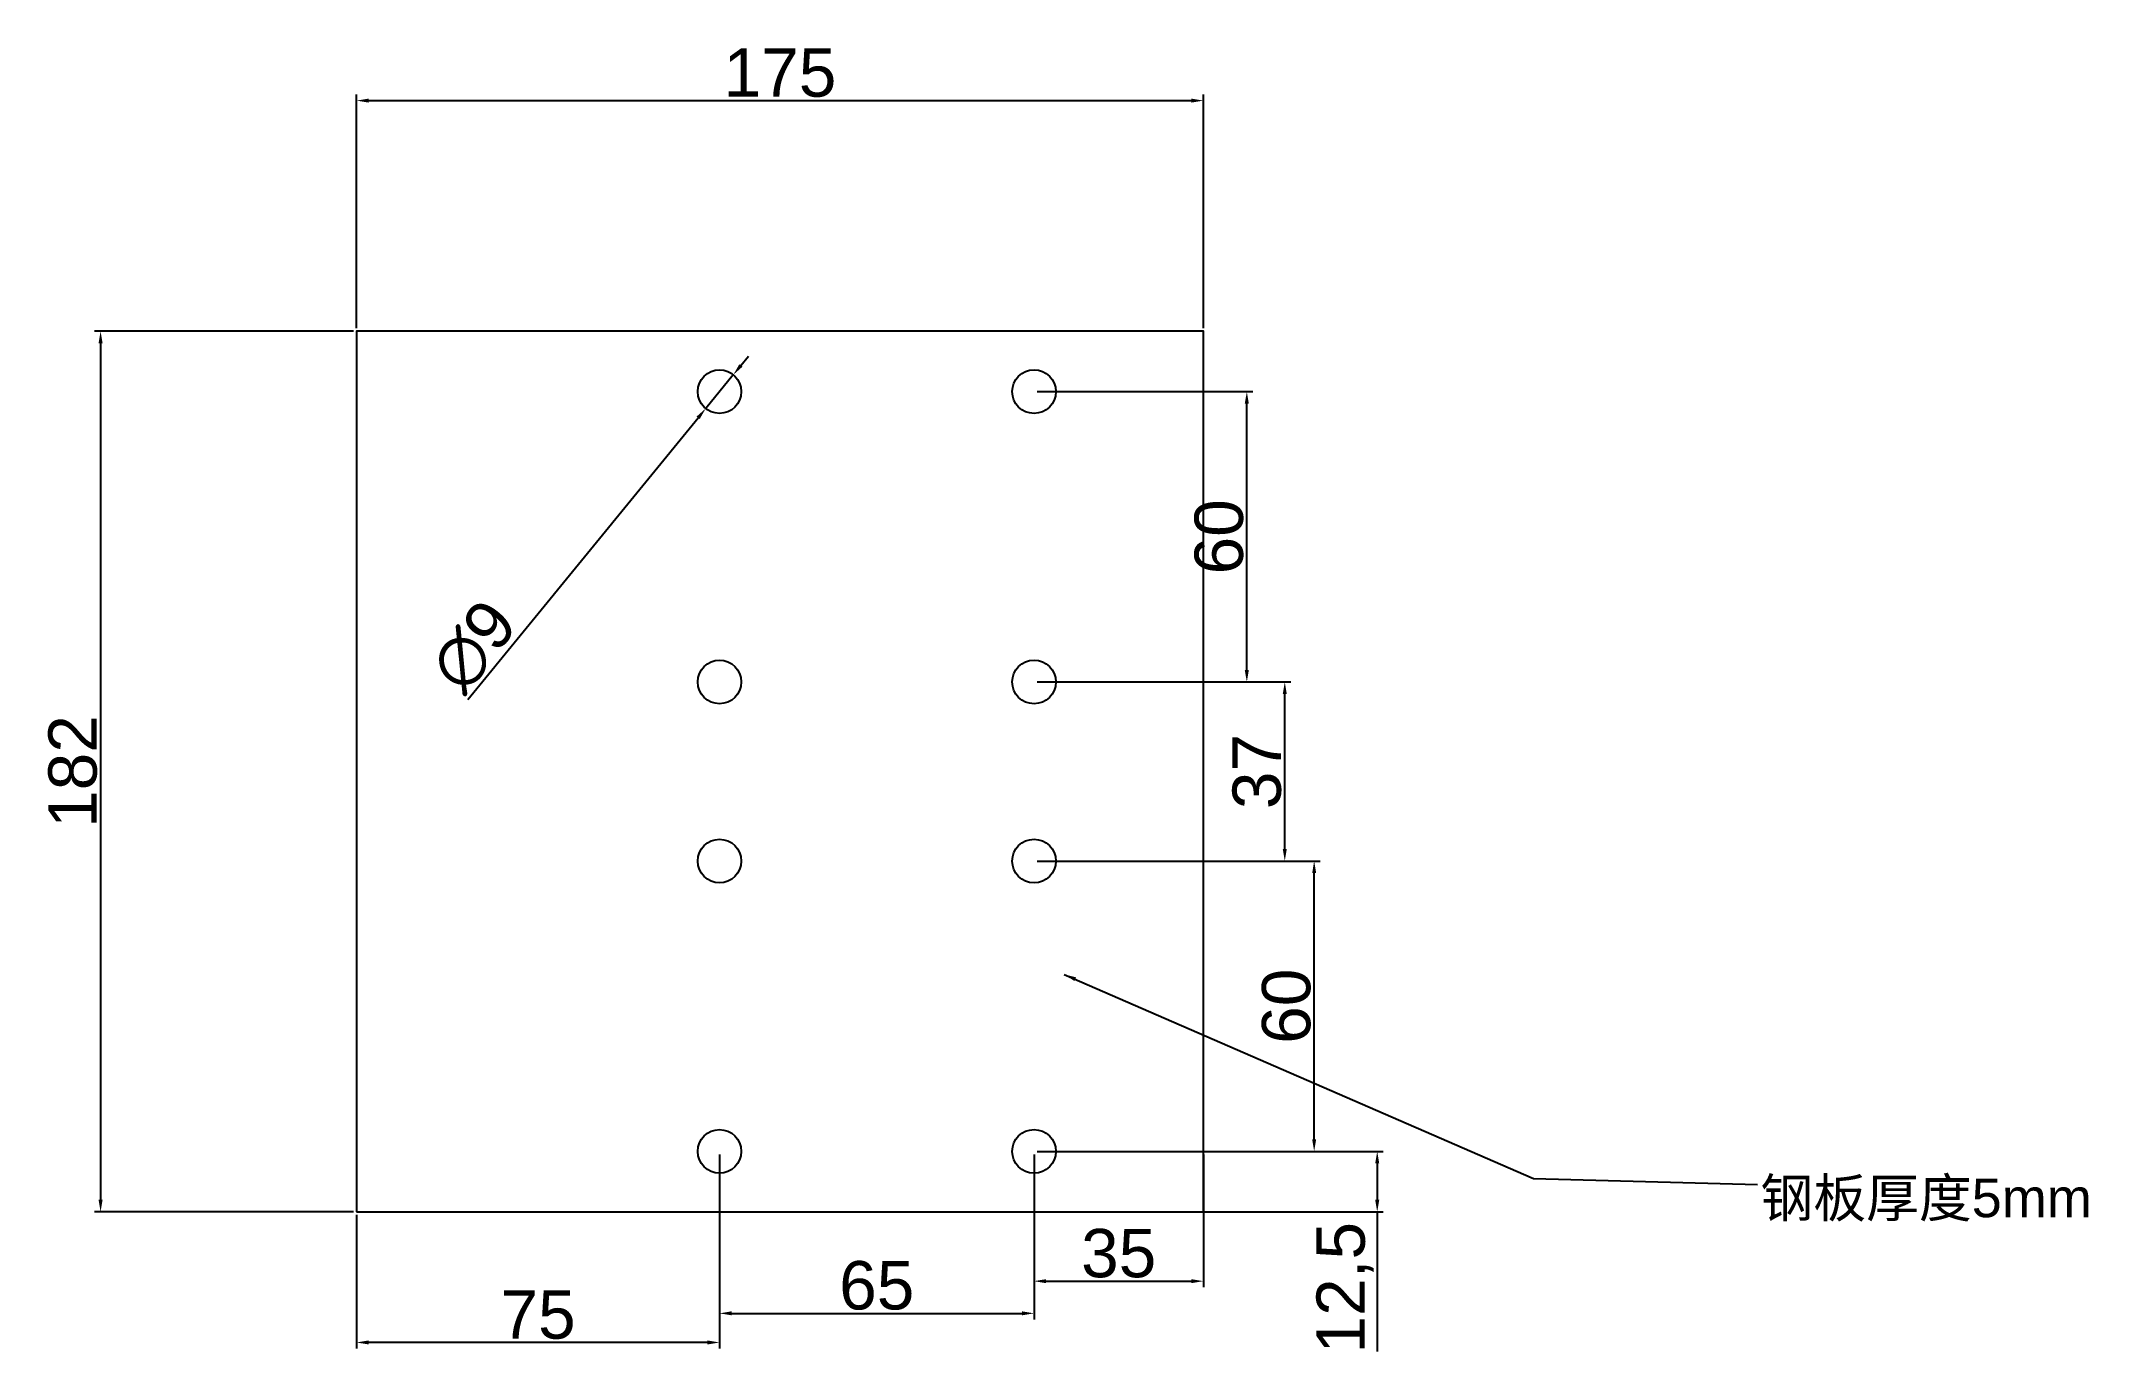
# Model space of a CAD drawing. Header units: millimetres. Extents: x -65 to 360, y -29 to 242.
import ezdxf

# ---------------------------------------------------------------- set-up
doc = ezdxf.new("R2010")
doc.units = ezdxf.units.MM
doc.styles.get("Standard").update_dxf_attribs({"font": 'arial.ttf'})
doc.dimstyles.new('ISO-25', dxfattribs={"dimtxt": 2.5, "dimasz": 2.5, "dimexe": 1.25, "dimexo": 0.625, "dimtad": 1, "dimtxsty": 'Standard', "dimcen": 2.5, "dimadec": 0, "dimazin": 0, "dimtfac": 1, "dimtmove": 0, "dimatfit": 3, "dimfxl": 1, "dimarcsym": 0})

# ---------------------------------------------------------------- blocks, each defined once
blk = doc.blocks.new('*D10')
at = {"color": 0, "lineweight": -2, "transparency": 16777216}
for p, q in [((0, 182.62), (0, 230.9)), ((2.5, 229.65), (172.5, 229.65)), ((175, 182.62), (175, 230.9))]:
    blk.add_line(p, q, dxfattribs=at)
at = {"color": 0, "transparency": 16777216}
for points in [[(2.5, 230.06), (2.5, 229.23), (0, 229.65)], [(172.5, 230.06), (172.5, 229.23), (175, 229.65)]]:
    blk.add_solid(points, dxfattribs=at)
at = {"layer": 'Defpoints', "color": 0, "transparency": 16777216}
for p in [(175, 229.65), (0, 182), (175, 182)]:
    blk.add_point(p, dxfattribs=at)
at = {"color": 0, "transparency": 16777216, "insert": (87.5, 235.38), "char_height": 10, "attachment_point": 5}
blk.add_mtext('175', dxfattribs=at)
blk = doc.blocks.new('*D11')
at = {"color": 0, "lineweight": -2, "transparency": 16777216}
for p, q in [((-0.62, 182), (-54.16, 182)), ((-52.91, 179.5), (-52.91, 2.5)), ((-0.62, 0), (-54.16, 0))]:
    blk.add_line(p, q, dxfattribs=at)
at = {"color": 0, "transparency": 16777216}
for points in [[(-53.33, 179.5), (-52.5, 179.5), (-52.91, 182)], [(-53.33, 2.5), (-52.5, 2.5), (-52.91, 0)]]:
    blk.add_solid(points, dxfattribs=at)
at = {"layer": 'Defpoints', "color": 0, "transparency": 16777216}
for p in [(0, 182), (-52.91, 0), (0, 0)]:
    blk.add_point(p, dxfattribs=at)
at = {"color": 0, "transparency": 16777216, "insert": (-58.64, 91), "char_height": 10, "attachment_point": 5, "rotation": 90}
blk.add_mtext('182', dxfattribs=at)
blk = doc.blocks.new('*D12')
at = {"color": 0, "lineweight": -2, "transparency": 16777216}
for p, q in [((140.62, 72.5), (199.15, 72.5)), ((197.9, 15), (197.9, 70)), ((140.62, 12.5), (199.15, 12.5))]:
    blk.add_line(p, q, dxfattribs=at)
at = {"color": 0, "transparency": 16777216}
for points in [[(197.49, 70), (198.32, 70), (197.9, 72.5)], [(197.49, 15), (198.32, 15), (197.9, 12.5)]]:
    blk.add_solid(points, dxfattribs=at)
at = {"layer": 'Defpoints', "color": 0, "transparency": 16777216}
for p in [(140, 72.5), (197.9, 72.5), (140, 12.5)]:
    blk.add_point(p, dxfattribs=at)
at = {"color": 0, "transparency": 16777216, "insert": (192.17, 42.5), "char_height": 10, "attachment_point": 5, "rotation": 90}
blk.add_mtext('60', dxfattribs=at)
blk = doc.blocks.new('*D13')
at = {"color": 0, "lineweight": -2, "transparency": 16777216}
for p, q in [((140.62, 109.5), (193.08, 109.5)), ((191.83, 75), (191.83, 107)), ((140.62, 72.5), (193.08, 72.5))]:
    blk.add_line(p, q, dxfattribs=at)
at = {"color": 0, "transparency": 16777216}
for points in [[(191.41, 107), (192.24, 107), (191.83, 109.5)], [(191.41, 75), (192.24, 75), (191.83, 72.5)]]:
    blk.add_solid(points, dxfattribs=at)
at = {"layer": 'Defpoints', "color": 0, "transparency": 16777216}
for p in [(140, 109.5), (191.83, 109.5), (140, 72.5)]:
    blk.add_point(p, dxfattribs=at)
at = {"color": 0, "transparency": 16777216, "insert": (186.09, 91), "char_height": 10, "attachment_point": 5, "rotation": 90}
blk.add_mtext('37', dxfattribs=at)
blk = doc.blocks.new('*D14')
at = {"color": 0, "lineweight": -2, "transparency": 16777216}
for p, q in [((140.62, 169.5), (185.23, 169.5)), ((183.98, 112), (183.98, 167)), ((140.62, 109.5), (185.23, 109.5))]:
    blk.add_line(p, q, dxfattribs=at)
at = {"color": 0, "transparency": 16777216}
for points in [[(183.56, 167), (184.4, 167), (183.98, 169.5)], [(183.56, 112), (184.4, 112), (183.98, 109.5)]]:
    blk.add_solid(points, dxfattribs=at)
at = {"layer": 'Defpoints', "color": 0, "transparency": 16777216}
for p in [(140, 169.5), (183.98, 169.5), (140, 109.5)]:
    blk.add_point(p, dxfattribs=at)
at = {"color": 0, "transparency": 16777216, "insert": (178.25, 139.5), "char_height": 10, "attachment_point": 5, "rotation": 90}
blk.add_mtext('60', dxfattribs=at)
blk = doc.blocks.new('*D15')
at = {"color": 0, "lineweight": -2, "transparency": 16777216}
for p, q in [((140.62, 12.5), (212.18, 12.5)), ((210.93, 10), (210.93, 2.5)), ((141.25, 0), (212.18, 0)), ((210.93, 0), (210.93, -28.86))]:
    blk.add_line(p, q, dxfattribs=at)
at = {"color": 0, "transparency": 16777216}
for points in [[(210.51, 10), (211.35, 10), (210.93, 12.5)], [(210.51, 2.5), (211.35, 2.5), (210.93, 0)]]:
    blk.add_solid(points, dxfattribs=at)
at = {"layer": 'Defpoints', "color": 0, "transparency": 16777216}
for p in [(140, 12.5), (140.62, 0), (210.93, 0)]:
    blk.add_point(p, dxfattribs=at)
at = {"color": 0, "transparency": 16777216, "insert": (204.3, -15.68), "char_height": 10, "attachment_point": 5, "rotation": 90}
blk.add_mtext('12,5', dxfattribs=at)
blk = doc.blocks.new('*D16')
at = {"color": 0, "lineweight": -2, "transparency": 16777216}
for p, q in [((75, 11.88), (75, -28.24)), ((0, -0.62), (0, -28.24)), ((72.5, -26.99), (2.5, -26.99))]:
    blk.add_line(p, q, dxfattribs=at)
at = {"color": 0, "transparency": 16777216}
for points in [[(2.5, -26.57), (2.5, -27.4), (0, -26.99)], [(72.5, -26.57), (72.5, -27.4), (75, -26.99)]]:
    blk.add_solid(points, dxfattribs=at)
at = {"layer": 'Defpoints', "color": 0, "transparency": 16777216}
for p in [(75, 12.5), (0, 0), (0, -26.99)]:
    blk.add_point(p, dxfattribs=at)
at = {"color": 0, "transparency": 16777216, "insert": (37.5, -21.28), "char_height": 10, "attachment_point": 5}
blk.add_mtext('75', dxfattribs=at)
blk = doc.blocks.new('*D17')
at = {"color": 0, "lineweight": -2, "transparency": 16777216}
for p, q in [((75, 11.88), (75, -22.22)), ((140, 11.88), (140, -22.22)), ((77.5, -20.97), (137.5, -20.97))]:
    blk.add_line(p, q, dxfattribs=at)
at = {"color": 0, "transparency": 16777216}
for points in [[(77.5, -20.55), (77.5, -21.38), (75, -20.97)], [(137.5, -20.55), (137.5, -21.38), (140, -20.97)]]:
    blk.add_solid(points, dxfattribs=at)
at = {"layer": 'Defpoints', "color": 0, "transparency": 16777216}
for p in [(75, 12.5), (140, 12.5), (140, -20.97)]:
    blk.add_point(p, dxfattribs=at)
at = {"color": 0, "transparency": 16777216, "insert": (107.5, -15.24), "char_height": 10, "attachment_point": 5}
blk.add_mtext('65', dxfattribs=at)
blk = doc.blocks.new('*D18')
at = {"color": 0, "lineweight": -2, "transparency": 16777216}
for p, q in [((140, 11.88), (140, -15.57)), ((175, 11.88), (175, -15.57)), ((142.5, -14.32), (172.5, -14.32))]:
    blk.add_line(p, q, dxfattribs=at)
at = {"color": 0, "transparency": 16777216}
for points in [[(142.5, -13.91), (142.5, -14.74), (140, -14.32)], [(172.5, -13.91), (172.5, -14.74), (175, -14.32)]]:
    blk.add_solid(points, dxfattribs=at)
at = {"layer": 'Defpoints', "color": 0, "transparency": 16777216}
for p in [(140, 12.5), (175, 12.5), (175, -14.32)]:
    blk.add_point(p, dxfattribs=at)
at = {"color": 0, "transparency": 16777216, "insert": (157.5, -8.59), "char_height": 10, "attachment_point": 5}
blk.add_mtext('35', dxfattribs=at)
blk = doc.blocks.new('*D19')
at = {"color": 0, "lineweight": -2, "transparency": 16777216}
for p, q in [((79.43, 174.92), (81.01, 176.85)), ((77.85, 172.98), (72.15, 166.02)), ((22.98, 105.88), (70.57, 164.08))]:
    blk.add_line(p, q, dxfattribs=at)
at = {"color": 0, "transparency": 16777216}
for points in [[(79.11, 175.18), (79.75, 174.66), (77.85, 172.98)], [(70.25, 164.34), (70.89, 163.82), (72.15, 166.02)]]:
    blk.add_solid(points, dxfattribs=at)
at = {"layer": 'Defpoints', "color": 0, "transparency": 16777216}
for p in [(77.85, 172.98), (72.15, 166.02)]:
    blk.add_point(p, dxfattribs=at)
at = {"color": 0, "transparency": 16777216, "insert": (24.24, 116.93), "char_height": 10, "attachment_point": 5, "rotation": 50.7247}
blk.add_mtext('∅9', dxfattribs=at)

msp = doc.modelspace()

# ---------------------------------------------------------------- linework, layer by layer
at = {"color": 0}
msp.add_lwpolyline([(0, 0), (175, 0), (175, 182), (0, 182)], close=True, dxfattribs=at)
for centre in [(75, 169.5), (140, 169.5), (75, 109.5), (140, 109.5), (75, 72.5), (140, 72.5), (75, 12.5), (140, 12.5)]:
    msp.add_circle(centre, 4.5, dxfattribs=at)

# ---------------------------------------------------------------- texts
at = {"color": 3, "insert": (290.145, 6.891), "char_height": 8, "width": 96.79354, "attachment_point": 1}
msp.add_mtext('{\\fSimSun|b0|i0|c134|p2;钢板厚度}5mm', dxfattribs=at)

# ---------------------------------------------------------------- dimensions: what is measured, and where the dimension line sits
at = {"color": 3}
for base, p1, p2, picture, middle in [((175, 229.647), (0, 182), (175, 182), '*D10', (87.5, 235.378)), ((0, -26.988), (75, 12.5), (0, 0), '*D16', (37.5, -21.278)), ((140, -20.968), (75, 12.5), (140, 12.5), '*D17', (107.5, -15.237)), ((175, -14.324), (140, 12.5), (175, 12.5), '*D18', (157.5, -8.59))]:
    dim = msp.add_linear_dim(base=base, p1=p1, p2=p2, dimstyle='ISO-25', override={"dimtxt": 10}, dxfattribs=at)
    dim.commit()
    dim.dimension.update_dxf_attribs({"geometry": picture, "text_midpoint": middle})
for base, p1, p2, picture, middle in [((-52.913, 0), (0, 182), (0, 0), '*D11', (-58.644, 91)), ((183.98, 169.5), (140, 109.5), (140, 169.5), '*D14', (178.249, 139.5)), ((191.827, 109.5), (140, 72.5), (140, 109.5), '*D13', (186.093, 91)), ((197.903, 72.5), (140, 12.5), (140, 72.5), '*D12', (192.172, 42.5)), ((210.93, 0), (140, 12.5), (140.625, 0), '*D15', (204.296, -15.68))]:
    dim = msp.add_linear_dim(base=base, p1=p1, p2=p2, angle=90, dimstyle='ISO-25', override={"dimtxt": 10}, dxfattribs=at)
    dim.commit()
    dim.dimension.update_dxf_attribs({"geometry": picture, "text_midpoint": middle})
dim = msp.add_diameter_dim_2p(p1=(77.849, 172.984), p2=(72.151, 166.016), dimstyle='ISO-25', override={"dimtxt": 10}, dxfattribs=at)
dim.commit()
dim.dimension.update_dxf_attribs({"geometry": '*D19', "text_midpoint": (28.897, 113.124), "dimtype": 163})

# ---------------------------------------------------------------- leaders
at = {"color": 3, "annotation_type": 0, "has_hookline": 1, "hookline_direction": 0, "text_width": 69.522}
msp.add_leader([(146.233, 49.079), (243.246, 6.891), (289.52, 5.641)], dimstyle='ISO-25', override={"dimgap": 0.625, "dimtad": 0}, dxfattribs=at)

doc.saveas('drawing.dxf')
